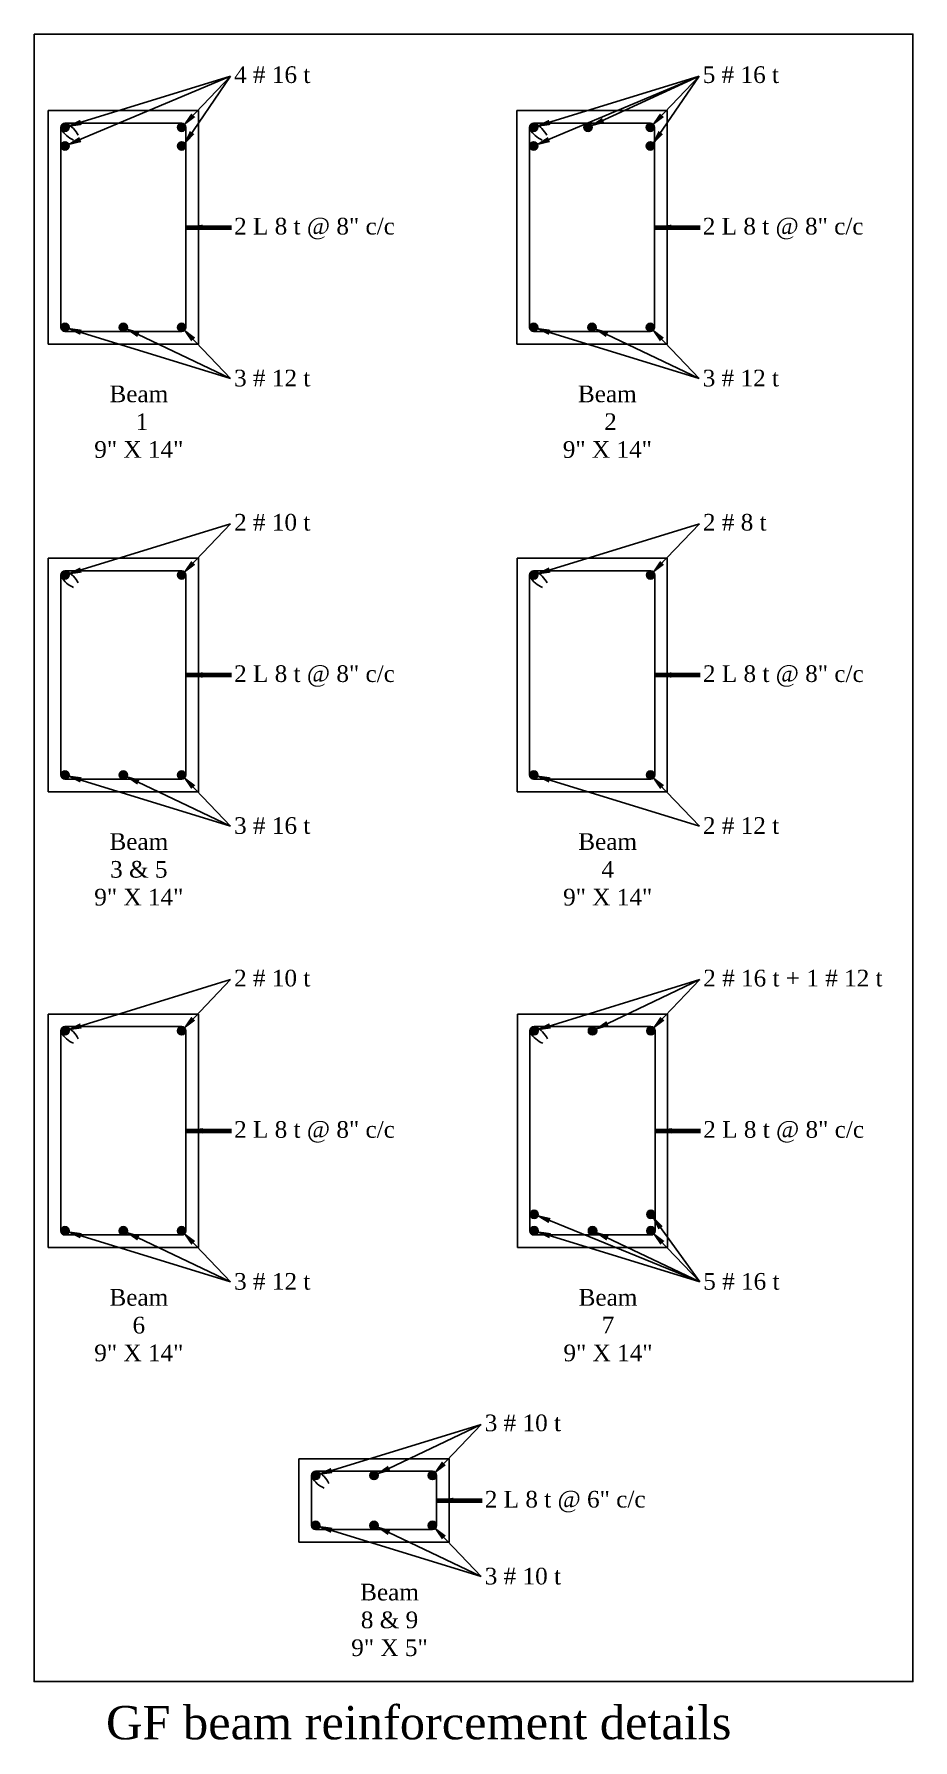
# Model space of a CAD drawing. Header units: inches. Extents: x 2686 to 6206, y -836 to 53.
# Drawn here: x 6153.1 to 6205.8, y -368.5 to -266.2 of the extents above; entities that cross this region are included whole.
import ezdxf

# ---------------------------------------------------------------- set-up
doc = ezdxf.new("R2010")
doc.units = ezdxf.units.IN
doc.header["$LTSCALE"] = 0.1
doc.header["$MEASUREMENT"] = 0
doc.layers.add('MH - Slab reinforcement', color=3, linetype='Continuous')
doc.styles.get("Standard").update_dxf_attribs({"font": 'arial.ttf'})
doc.dimstyles.get("Standard").update_dxf_attribs({"dimtxt": 6, "dimasz": 3, "dimexe": 0, "dimexo": 0.0625, "dimgap": 0.09, "dimtad": 0, "dimtih": 1, "dimtoh": 1, "dimdec": 1, "dimzin": 0, "dimdsep": 46, "dimlunit": 4, "dimtxsty": 'Standard', "dimblk": 'DOT', "dimcen": 0.09, "dimse1": 1, "dimse2": 1, "dimadec": 0, "dimazin": 0, "dimtfac": 1, "dimtdec": 1, "dimtofl": 0, "dimtmove": 0, "dimatfit": 3, "dimfxl": 1, "dimtolj": 1, "dimtzin": 0, "dimarcsym": 0})

# ---------------------------------------------------------------- blocks, each defined once
blk = doc.blocks.new('_Dot')
at = {"color": 0, "linetype": 'ByBlock', "lineweight": -2}
blk.add_line((-0.5, 0), (-1, 0), dxfattribs=at)
at = {"color": 0, "linetype": 'ByBlock', "const_width": 0.5}
blk.add_lwpolyline([(-0.25, 0, 1), (0.25, 0, 1)], format="xyb", close=True, dxfattribs=at)

msp = doc.modelspace()

# ---------------------------------------------------------------- hatches: boundary and pattern name
at = {"layer": 'MH - Slab reinforcement'}
h = msp.add_hatch(color=256, dxfattribs=at)
edge = h.paths.add_edge_path()
edge.add_arc((6154.92, -271.78), 0.25, 0, 360)
h = msp.add_hatch(color=256, dxfattribs=at)
edge = h.paths.add_edge_path()
edge.add_arc((6161.92, -271.78), 0.25, 0, 360)
h = msp.add_hatch(color=256, dxfattribs=at)
edge = h.paths.add_edge_path()
edge.add_arc((6183.02, -271.78), 0.25, 0, 360)
h = msp.add_hatch(color=256, dxfattribs=at)
edge = h.paths.add_edge_path()
edge.add_arc((6186.28, -271.78), 0.25, 0, 360)
h = msp.add_hatch(color=256, dxfattribs=at)
edge = h.paths.add_edge_path()
edge.add_arc((6190.02, -271.78), 0.25, 0, 360)
h = msp.add_hatch(color=256, dxfattribs=at)
edge = h.paths.add_edge_path()
edge.add_arc((6154.92, -272.9), 0.25, 0, 360)
h = msp.add_hatch(color=256, dxfattribs=at)
edge = h.paths.add_edge_path()
edge.add_arc((6161.92, -272.9), 0.25, 0, 360)
h = msp.add_hatch(color=256, dxfattribs=at)
edge = h.paths.add_edge_path()
edge.add_arc((6183.02, -272.9), 0.25, 0, 360)
h = msp.add_hatch(color=256, dxfattribs=at)
edge = h.paths.add_edge_path()
edge.add_arc((6190.02, -272.9), 0.25, 0, 360)
h = msp.add_hatch(color=256, dxfattribs=at)
edge = h.paths.add_edge_path()
edge.add_arc((6154.92, -283.78), 0.25, 0, 360)
h = msp.add_hatch(color=256, dxfattribs=at)
edge = h.paths.add_edge_path()
edge.add_arc((6158.42, -283.78), 0.25, 0, 360)
h = msp.add_hatch(color=256, dxfattribs=at)
edge = h.paths.add_edge_path()
edge.add_arc((6161.92, -283.78), 0.25, 0, 360)
h = msp.add_hatch(color=256, dxfattribs=at)
edge = h.paths.add_edge_path()
edge.add_arc((6183.02, -283.78), 0.25, 0, 360)
h = msp.add_hatch(color=256, dxfattribs=at)
edge = h.paths.add_edge_path()
edge.add_arc((6186.52, -283.78), 0.25, 0, 360)
h = msp.add_hatch(color=256, dxfattribs=at)
edge = h.paths.add_edge_path()
edge.add_arc((6190.02, -283.78), 0.25, 0, 360)
h = msp.add_hatch(color=256, dxfattribs=at)
edge = h.paths.add_edge_path()
edge.add_arc((6154.92, -298.63), 0.25, 0, 360)
h = msp.add_hatch(color=256, dxfattribs=at)
edge = h.paths.add_edge_path()
edge.add_arc((6161.92, -298.63), 0.25, 0, 360)
h = msp.add_hatch(color=256, dxfattribs=at)
edge = h.paths.add_edge_path()
edge.add_arc((6183.03, -298.63), 0.25, 0, 360)
h = msp.add_hatch(color=256, dxfattribs=at)
edge = h.paths.add_edge_path()
edge.add_arc((6190.03, -298.63), 0.25, 0, 360)
h = msp.add_hatch(color=256, dxfattribs=at)
edge = h.paths.add_edge_path()
edge.add_arc((6154.92, -310.63), 0.25, 0, 360)
h = msp.add_hatch(color=256, dxfattribs=at)
edge = h.paths.add_edge_path()
edge.add_arc((6158.42, -310.63), 0.25, 0, 360)
h = msp.add_hatch(color=256, dxfattribs=at)
edge = h.paths.add_edge_path()
edge.add_arc((6161.92, -310.63), 0.25, 0, 360)
h = msp.add_hatch(color=256, dxfattribs=at)
edge = h.paths.add_edge_path()
edge.add_arc((6183.03, -310.63), 0.25, 0, 360)
h = msp.add_hatch(color=256, dxfattribs=at)
edge = h.paths.add_edge_path()
edge.add_arc((6190.03, -310.63), 0.25, 0, 360)
h = msp.add_hatch(color=256, dxfattribs=at)
edge = h.paths.add_edge_path()
edge.add_arc((6154.92, -325.97), 0.25, 0, 360)
h = msp.add_hatch(color=256, dxfattribs=at)
edge = h.paths.add_edge_path()
edge.add_arc((6161.92, -325.97), 0.25, 0, 360)
h = msp.add_hatch(color=256, dxfattribs=at)
edge = h.paths.add_edge_path()
edge.add_arc((6183.05, -325.97), 0.25, 0, 360)
h = msp.add_hatch(color=256, dxfattribs=at)
edge = h.paths.add_edge_path()
edge.add_arc((6186.55, -325.97), 0.25, 0, 360)
h = msp.add_hatch(color=256, dxfattribs=at)
edge = h.paths.add_edge_path()
edge.add_arc((6190.05, -325.97), 0.25, 0, 360)
h = msp.add_hatch(color=256, dxfattribs=at)
edge = h.paths.add_edge_path()
edge.add_arc((6183.05, -336.98), 0.25, 0, 360)
h = msp.add_hatch(color=256, dxfattribs=at)
edge = h.paths.add_edge_path()
edge.add_arc((6190.05, -336.98), 0.25, 0, 360)
h = msp.add_hatch(color=256, dxfattribs=at)
edge = h.paths.add_edge_path()
edge.add_arc((6154.92, -337.97), 0.25, 0, 360)
h = msp.add_hatch(color=256, dxfattribs=at)
edge = h.paths.add_edge_path()
edge.add_arc((6158.42, -337.97), 0.25, 0, 360)
h = msp.add_hatch(color=256, dxfattribs=at)
edge = h.paths.add_edge_path()
edge.add_arc((6161.92, -337.97), 0.25, 0, 360)
h = msp.add_hatch(color=256, dxfattribs=at)
edge = h.paths.add_edge_path()
edge.add_arc((6183.05, -337.97), 0.25, 0, 360)
h = msp.add_hatch(color=256, dxfattribs=at)
edge = h.paths.add_edge_path()
edge.add_arc((6186.55, -337.97), 0.25, 0, 360)
h = msp.add_hatch(color=256, dxfattribs=at)
edge = h.paths.add_edge_path()
edge.add_arc((6190.05, -337.97), 0.25, 0, 360)
h = msp.add_hatch(color=256, dxfattribs=at)
edge = h.paths.add_edge_path()
edge.add_arc((6169.95, -352.64), 0.25, 0, 360)
h = msp.add_hatch(color=256, dxfattribs=at)
edge = h.paths.add_edge_path()
edge.add_arc((6173.45, -352.64), 0.25, 0, 360)
h = msp.add_hatch(color=256, dxfattribs=at)
edge = h.paths.add_edge_path()
edge.add_arc((6176.95, -352.64), 0.25, 0, 360)
h = msp.add_hatch(color=256, dxfattribs=at)
edge = h.paths.add_edge_path()
edge.add_arc((6169.95, -355.64), 0.25, 0, 360)
h = msp.add_hatch(color=256, dxfattribs=at)
edge = h.paths.add_edge_path()
edge.add_arc((6173.45, -355.64), 0.25, 0, 360)
h = msp.add_hatch(color=256, dxfattribs=at)
edge = h.paths.add_edge_path()
edge.add_arc((6176.95, -355.64), 0.25, 0, 360)

# ---------------------------------------------------------------- linework, layer by layer
for p, q in [((6153.92, -270.78), (6162.92, -270.78)), ((6153.92, -284.78), (6153.92, -270.78)), ((6162.92, -270.78), (6162.92, -284.78)), ((6182.02, -270.78), (6191.02, -270.78)), ((6182.02, -284.78), (6182.02, -270.78)), ((6191.02, -270.78), (6191.02, -284.78)), ((6154.67, -283.78), (6154.67, -271.78)), ((6154.92, -271.53), (6161.92, -271.53)), ((6162.17, -271.78), (6162.17, -283.78)), ((6182.77, -283.78), (6182.77, -271.78)), ((6183.02, -271.53), (6190.02, -271.53)), ((6190.27, -271.78), (6190.27, -283.78)), ((6161.92, -284.03), (6154.92, -284.03)), ((6190.02, -284.03), (6183.02, -284.03)), ((6162.92, -284.78), (6153.92, -284.78)), ((6191.02, -284.78), (6182.02, -284.78)), ((6153.92, -297.63), (6162.92, -297.63)), ((6153.92, -311.63), (6153.92, -297.63)), ((6162.92, -297.63), (6162.92, -311.63)), ((6182.03, -297.63), (6191.03, -297.63)), ((6182.03, -311.63), (6182.03, -297.63)), ((6191.03, -297.63), (6191.03, -311.63)), ((6154.67, -310.63), (6154.67, -298.63)), ((6154.92, -298.38), (6161.92, -298.38)), ((6162.17, -298.63), (6162.17, -310.63)), ((6182.78, -310.63), (6182.78, -298.63)), ((6183.03, -298.38), (6190.03, -298.38)), ((6190.28, -298.63), (6190.28, -310.63)), ((6161.92, -310.88), (6154.92, -310.88)), ((6190.03, -310.88), (6183.03, -310.88)), ((6162.92, -311.63), (6153.92, -311.63)), ((6191.03, -311.63), (6182.03, -311.63)), ((6153.92, -324.97), (6162.92, -324.97)), ((6153.92, -338.97), (6153.92, -324.97)), ((6162.92, -324.97), (6162.92, -338.97)), ((6182.05, -324.97), (6191.05, -324.97)), ((6182.05, -338.97), (6182.05, -324.97)), ((6191.05, -324.97), (6191.05, -338.97)), ((6154.67, -337.97), (6154.67, -325.97)), ((6154.92, -325.72), (6161.92, -325.72)), ((6162.17, -325.97), (6162.17, -337.97)), ((6182.8, -337.97), (6182.8, -325.97)), ((6183.05, -325.72), (6190.05, -325.72)), ((6190.3, -325.97), (6190.3, -337.97)), ((6161.92, -338.22), (6154.92, -338.22)), ((6190.05, -338.22), (6183.05, -338.22)), ((6162.92, -338.97), (6153.92, -338.97)), ((6191.05, -338.97), (6182.05, -338.97)), ((6168.95, -351.64), (6177.95, -351.64)), ((6168.95, -356.64), (6168.95, -351.64)), ((6177.95, -351.64), (6177.95, -356.64)), ((6169.7, -355.64), (6169.7, -352.64)), ((6169.95, -352.39), (6176.95, -352.39)), ((6177.2, -352.64), (6177.2, -355.64)), ((6176.95, -355.89), (6169.95, -355.89)), ((6177.95, -356.64), (6168.95, -356.64))]:
    msp.add_line(p, q, dxfattribs=at)
msp.add_lwpolyline([(6153.07, -266.19), (6205.76, -266.19), (6205.76, -365.01), (6153.07, -365.01)], close=True, dxfattribs=at)
for centre in [(6154.92, -271.78), (6161.92, -271.78), (6183.02, -271.78), (6186.28, -271.78), (6190.02, -271.78), (6154.92, -272.9), (6161.92, -272.9), (6183.02, -272.9), (6190.02, -272.9), (6154.92, -283.78), (6158.42, -283.78), (6161.92, -283.78), (6183.02, -283.78), (6186.52, -283.78), (6190.02, -283.78), (6154.92, -298.63), (6161.92, -298.63), (6183.03, -298.63), (6190.03, -298.63), (6154.92, -310.63), (6158.42, -310.63), (6161.92, -310.63), (6183.03, -310.63), (6190.03, -310.63), (6154.92, -325.97), (6161.92, -325.97), (6183.05, -325.97), (6186.55, -325.97), (6190.05, -325.97), (6183.05, -336.98), (6190.05, -336.98), (6154.92, -337.97), (6158.42, -337.97), (6161.92, -337.97), (6183.05, -337.97), (6186.55, -337.97), (6190.05, -337.97), (6169.95, -352.64), (6173.45, -352.64), (6176.95, -352.64), (6169.95, -355.64), (6173.45, -355.64), (6176.95, -355.64)]:
    msp.add_circle(centre, 0.25, dxfattribs=at)
for centre, radius, start, end in [((6156.12, -271.01), 1.68, 212.2145, 245.9059), ((6154.31, -272.94), 1.56, 25.9548, 62.5097), ((6184.22, -271.01), 1.68, 212.2145, 245.9059), ((6182.4, -272.94), 1.56, 25.9548, 62.5097), ((6156.12, -297.85), 1.68, 212.2145, 245.9059), ((6154.31, -299.79), 1.56, 25.9548, 62.5097), ((6184.23, -297.85), 1.68, 212.2145, 245.9059), ((6182.42, -299.79), 1.56, 25.9548, 62.5097), ((6156.12, -325.19), 1.68, 212.2145, 245.9059), ((6154.31, -327.13), 1.56, 25.9548, 62.5097), ((6184.25, -325.19), 1.68, 212.2145, 245.9059), ((6182.44, -327.13), 1.56, 25.9548, 62.5097), ((6171.15, -351.87), 1.68, 212.2145, 245.9059), ((6169.34, -353.8), 1.56, 25.9548, 62.5097)]:
    msp.add_arc(centre, radius, start, end, dxfattribs=at)

# ---------------------------------------------------------------- texts
at = {"layer": 'MH - Slab reinforcement', "attachment_point": 1}
for s, insert, char_height, width in [('{\\fTimes New Roman|b0|i0|c0|p34;4 # 16 t}', (6165.06, -268.12), 1, 9.1163), ('{\\fTimes New Roman|b0|i0|c0|p34;5 # 16 t}', (6193.16, -268.12), 1, 9.1163), ('{\\fTimes New Roman|b0|i0|c0|p34;2 L 8 t @ 8" c/c}', (6165.06, -277.21), 1, 12.1385), ('{\\fTimes New Roman|b0|i0|c0|p34;2 L 8 t @ 8" c/c}', (6193.16, -277.21), 1, 12.1385), ('{\\fTimes New Roman|b0|i0|c0|p34;3 # 12 t}', (6165.06, -286.32), 1, 5.1504), ('{\\fTimes New Roman|b0|i0|c0|p34;3 # 12 t}', (6193.16, -286.32), 1, 5.1504), ('\\pxqc;{\\fTimes New Roman|b0|i0|c0|p34;Beam\\P\\pxqc; 1\\P\\pxqc;9" X 14"}', (6156.18, -287.27), 1, 6.3387), ('\\pxqc;{\\fTimes New Roman|b0|i0|c0|p34;Beam\\P\\pxqc; 2\\P\\pxqc;9" X 14"}', (6184.27, -287.27), 1, 6.3387), ('{\\fTimes New Roman|b0|i0|c0|p34;2 # 10 t}', (6165.06, -294.97), 1, 9.1163), ('{\\fTimes New Roman|b0|i0|c0|p34;2 # 8 t}', (6193.17, -294.97), 1, 9.1163), ('{\\fTimes New Roman|b0|i0|c0|p34;2 L 8 t @ 8" c/c}', (6165.06, -304.05), 1, 12.1385), ('{\\fTimes New Roman|b0|i0|c0|p34;2 L 8 t @ 8" c/c}', (6193.17, -304.05), 1, 12.1385), ('{\\fTimes New Roman|b0|i0|c0|p34;3 # 16 t }', (6165.06, -313.16), 1, 12.0673), ('{\\fTimes New Roman|b0|i0|c0|p34;2 # 12 t }', (6193.17, -313.16), 1, 12.0673), ('\\pxqc;{\\fTimes New Roman|b0|i0|c0|p34;Beam\\P\\pxqc;3 & 5\\P\\pxqc;9" X 14"}', (6156.18, -314.12), 1, 6.3387), ('\\pxqc;{\\fTimes New Roman|b0|i0|c0|p34;Beam \\P\\pxqc;4\\P\\pxqc;9" X 14"}', (6184.29, -314.12), 1, 6.3387), ('{\\fTimes New Roman|b0|i0|c0|p34;2 # 10 t}', (6165.06, -322.31), 1, 9.1163), ('{\\fTimes New Roman|b0|i0|c0|p34;2 # 16 t + 1 # 12 t}', (6193.19, -322.31), 1, 11.7752), ('{\\fTimes New Roman|b0|i0|c0|p34;2 L 8 t @ 8" c/c}', (6165.06, -331.39), 1, 12.1385), ('{\\fTimes New Roman|b0|i0|c0|p34;2 L 8 t @ 8" c/c}', (6193.19, -331.39), 1, 12.1385), ('{\\fTimes New Roman|b0|i0|c0|p34;3 # 12 t }', (6165.06, -340.5), 1, 12.0673), ('{\\fTimes New Roman|b0|i0|c0|p34;5 # 16 t }', (6193.19, -340.5), 1, 12.0673), ('\\pxqc;{\\fTimes New Roman|b0|i0|c0|p34;Beam \\P\\pxqc;6\\P\\pxqc;9" X 14"}', (6156.18, -341.46), 1, 6.3387), ('\\pxqc;{\\fTimes New Roman|b0|i0|c0|p34;Beam \\P\\pxqc;7\\P\\pxqc;9" X 14"}', (6184.31, -341.46), 1, 6.3387), ('{\\fTimes New Roman|b0|i0|c0|p34;3 # 10 t}', (6180.09, -348.99), 1, 9.1163), ('{\\fTimes New Roman|b0|i0|c0|p34;2 L 8 t @ 6" c/c}', (6180.09, -353.57), 1, 12.1385), ('{\\fTimes New Roman|b0|i0|c0|p34;3 # 10 t }', (6180.09, -358.18), 1, 12.0673), ('\\pxqc;{\\fTimes New Roman|b0|i0|c0|p34;Beam \\P\\pxqc;8 & 9\\P\\pxqc;9" X 5"}', (6171.21, -359.14), 1, 6.3387), ('\\pxqc;{\\fTimes New Roman|b0|i0|c0|p34;GF beam reinforcement details}', (6154.58, -366.47), 2, 43.0999)]:
    msp.add_mtext(s, dxfattribs=dict(at, insert=insert, char_height=char_height, width=width))

# ---------------------------------------------------------------- leaders
at = {"layer": 'MH - Slab reinforcement'}
for points, override in [([(6154.92, -271.78), (6164.85, -268.72)], {"dimasz": 1, "dimtad": 0}), ([(6154.92, -272.9), (6164.85, -268.72)], {"dimasz": 1, "dimtad": 0}), ([(6161.92, -271.78), (6164.85, -268.72)], {"dimasz": 1, "dimtad": 0}), ([(6161.98, -272.92), (6164.85, -268.72)], {"dimasz": 1, "dimtad": 0}), ([(6183.02, -271.78), (6192.95, -268.72)], {"dimasz": 1, "dimtad": 0}), ([(6183.02, -272.9), (6192.95, -268.72)], {"dimasz": 1, "dimtad": 0}), ([(6186.28, -271.78), (6192.95, -268.72)], {"dimasz": 1, "dimtad": 0}), ([(6190.02, -271.78), (6192.95, -268.72)], {"dimasz": 1, "dimtad": 0}), ([(6190.07, -272.92), (6192.95, -268.72)], {"dimasz": 1, "dimtad": 0}), ([(6162.17, -277.78), (6164.9, -277.78)], {"dimscale": 1, "dimtxt": 6, "dimasz": 1, "dimgap": 0.09, "dimtad": 0, "dimclrd": 0, "dimlwd": 65534}), ([(6190.27, -277.78), (6193, -277.78)], {"dimscale": 1, "dimtxt": 6, "dimasz": 1, "dimgap": 0.09, "dimtad": 0, "dimclrd": 0, "dimlwd": 65534}), ([(6154.92, -283.78), (6164.85, -286.85)], {"dimasz": 1, "dimtad": 0}), ([(6158.42, -283.78), (6164.85, -286.85)], {"dimasz": 1, "dimtad": 0}), ([(6161.92, -283.78), (6164.85, -286.85)], {"dimasz": 1, "dimtad": 0}), ([(6183.02, -283.78), (6192.95, -286.85)], {"dimasz": 1, "dimtad": 0}), ([(6186.52, -283.78), (6192.95, -286.85)], {"dimasz": 1, "dimtad": 0}), ([(6190.02, -283.78), (6192.95, -286.85)], {"dimasz": 1, "dimtad": 0}), ([(6154.92, -298.63), (6164.85, -295.56)], {"dimasz": 1, "dimtad": 0}), ([(6161.92, -298.63), (6164.85, -295.56)], {"dimasz": 1, "dimtad": 0}), ([(6183.03, -298.63), (6192.96, -295.56)], {"dimasz": 1, "dimtad": 0}), ([(6190.03, -298.63), (6192.96, -295.56)], {"dimasz": 1, "dimtad": 0}), ([(6162.17, -304.63), (6164.9, -304.63)], {"dimscale": 1, "dimtxt": 6, "dimasz": 1, "dimgap": 0.09, "dimtad": 0, "dimclrd": 0, "dimlwd": 65534}), ([(6190.28, -304.63), (6193.01, -304.63)], {"dimscale": 1, "dimtxt": 6, "dimasz": 1, "dimgap": 0.09, "dimtad": 0, "dimclrd": 0, "dimlwd": 65534}), ([(6154.92, -310.63), (6164.85, -313.69)], {"dimasz": 1, "dimtad": 0}), ([(6158.42, -310.63), (6164.85, -313.69)], {"dimasz": 1, "dimtad": 0}), ([(6161.92, -310.63), (6164.85, -313.69)], {"dimasz": 1, "dimtad": 0}), ([(6183.03, -310.63), (6192.96, -313.69)], {"dimasz": 1, "dimtad": 0}), ([(6190.03, -310.63), (6192.96, -313.69)], {"dimasz": 1, "dimtad": 0}), ([(6154.92, -325.97), (6164.85, -322.9)], {"dimasz": 1, "dimtad": 0}), ([(6161.92, -325.97), (6164.85, -322.9)], {"dimasz": 1, "dimtad": 0}), ([(6183.05, -325.97), (6192.98, -322.9)], {"dimasz": 1, "dimtad": 0}), ([(6186.55, -325.97), (6192.98, -322.9)], {"dimasz": 1, "dimtad": 0}), ([(6190.05, -325.97), (6192.98, -322.9)], {"dimasz": 1, "dimtad": 0}), ([(6162.17, -331.97), (6164.9, -331.97)], {"dimscale": 1, "dimtxt": 6, "dimasz": 1, "dimgap": 0.09, "dimtad": 0, "dimclrd": 0, "dimlwd": 65534}), ([(6190.3, -331.97), (6193.03, -331.97)], {"dimscale": 1, "dimtxt": 6, "dimasz": 1, "dimgap": 0.09, "dimtad": 0, "dimclrd": 0, "dimlwd": 65534}), ([(6183.05, -336.98), (6192.98, -341.03)], {"dimasz": 1, "dimtad": 0}), ([(6190.05, -336.98), (6192.98, -341.03)], {"dimasz": 1, "dimtad": 0}), ([(6154.92, -337.97), (6164.85, -341.03)], {"dimasz": 1, "dimtad": 0}), ([(6158.42, -337.97), (6164.85, -341.03)], {"dimasz": 1, "dimtad": 0}), ([(6161.92, -337.97), (6164.85, -341.03)], {"dimasz": 1, "dimtad": 0}), ([(6183.05, -337.97), (6192.98, -341.03)], {"dimasz": 1, "dimtad": 0}), ([(6186.55, -337.97), (6192.98, -341.03)], {"dimasz": 1, "dimtad": 0}), ([(6190.05, -337.97), (6192.98, -341.03)], {"dimasz": 1, "dimtad": 0}), ([(6169.95, -352.64), (6179.88, -349.58)], {"dimasz": 1, "dimtad": 0}), ([(6173.45, -352.64), (6179.88, -349.58)], {"dimasz": 1, "dimtad": 0}), ([(6176.95, -352.64), (6179.88, -349.58)], {"dimasz": 1, "dimtad": 0}), ([(6177.2, -354.14), (6179.93, -354.14)], {"dimscale": 1, "dimtxt": 6, "dimasz": 1, "dimgap": 0.09, "dimtad": 0, "dimclrd": 0, "dimlwd": 65534}), ([(6169.95, -355.64), (6179.88, -358.71)], {"dimasz": 1, "dimtad": 0}), ([(6173.45, -355.64), (6179.88, -358.71)], {"dimasz": 1, "dimtad": 0}), ([(6176.95, -355.64), (6179.88, -358.71)], {"dimasz": 1, "dimtad": 0})]:
    msp.add_leader(points, dimstyle='Standard', override=override, dxfattribs=at)

doc.saveas('drawing.dxf')
